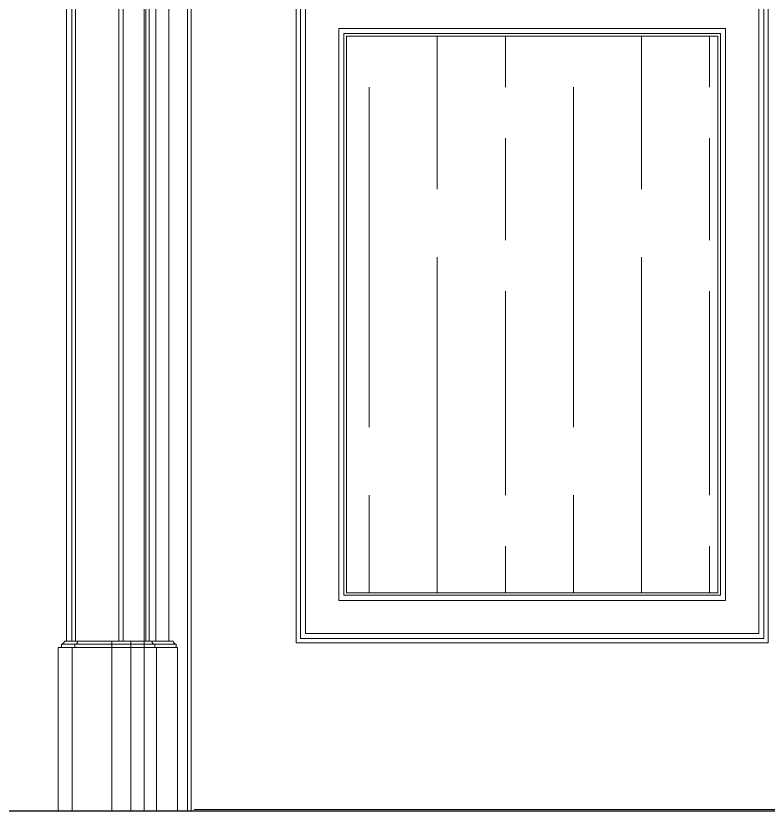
# Model space of a CAD drawing. Header units: inches. Extents: x -12478 to 399182, y -16583 to 525552.
# Drawn here: x 15957 to 16842, y 3 to 938 of the extents above; entities that cross this region are included whole.
import ezdxf

# ---------------------------------------------------------------- set-up
doc = ezdxf.new("R2010")
doc.units = ezdxf.units.IN
doc.header["$LTSCALE"] = 1000
doc.header["$MEASUREMENT"] = 0
doc.linetypes.add('HIDDEN2', pattern=[0.1875, 0.125, -0.0625])
for name, color, linetype in [('8', 8, 'Continuous'), ('Layer7', 8, 'Continuous'), ('WOOD', 23, 'Continuous')]:
    doc.layers.add(name, color=color, linetype=linetype)

# ---------------------------------------------------------------- blocks, each defined once
blk = doc.blocks.new('A$C296266e4')
at = {"layer": '8', "lineweight": 0}
h = blk.add_hatch(dxfattribs=at)
h.set_pattern_fill('GOST_WOOD', color=256, scale=40)
h.set_pattern_definition([(90, (386452.5, 119014.2), (-240, -1e-14), [400, -80]), (90, (386372.5, 118934.2), (-240, -1e-14), [240, -60, 120, -60]), (90, (386292.5, 118814.2), (-240, -1e-14), [400, -80])])
h.paths.add_polyline_path([(339, 912), (831, 912), (831, 257), (339, 257)])
at = {"layer": 'Layer7', "linetype": 'HIDDEN2', "lineweight": 0, "ltscale": 30, "elevation": 0}
blk.add_lwpolyline([(101.32, 0), (101.32, 2600), (1010, 2600), (1010, 0)], dxfattribs=at)
at = {"layer": 'WOOD', "lineweight": 0}
for p, q in [((63.13, 0, 0), (63.13, 200, 0)), ((85.53, 0, 0), (85.53, 200, 0)), ((138.86, 196.46, 0), (3.79, 196.46, 0)), ((3.79, 192.46, 0), (138.86, 192.46, 0)), ((16.42, 0, 0), (16.39, 192.45, 0)), ((115.77, 0, 0), (115.74, 192.47, 0)), ((1111.32, 0, 0), (13.68, 0, 0))]:
    blk.add_line(p, q, dxfattribs=at)
at = {"layer": 'WOOD', "lineweight": 0, "elevation": 0}
for points in [[(10, 200), (10, 2691.32), (941.32, 2691.32)], [(16.02, 200), (16.02, 2685.31), (941.32, 2685.31)], [(20.42, 200), (20.42, 2680.91), (941.32, 2680.91)], [(71.49, 200), (71.49, 2629.83), (941.32, 2629.83)], [(76.45, 200), (76.45, 2624.87), (941.32, 2624.87)], [(103.01, 200), (103.01, 2598.31), (941.32, 2598.31)], [(107, 200), (107, 2594.32), (941.32, 2594.32)], [(115, 200), (115, 2586.32), (941.32, 2586.32)], [(130, 200), (130, 2571.32), (941.32, 2571.32)], [(152.33, 0), (152.33, 2548.99), (941.32, 2548.99)], [(156.32, 0), (156.32, 2545), (941.32, 2545)], [(160, 2), (955, 2)]]:
    blk.add_lwpolyline(points, dxfattribs=at)
for points in [[(280, 198), (835, 198), (835, 2498), (280, 2498)], [(285, 203), (830, 203), (830, 2493), (285, 2493)], [(291, 209), (824, 209), (824, 2487), (291, 2487)], [(785, 248), (785, 921), (330, 921), (330, 248)], [(779.02, 253.98), (779.02, 915.01), (335.99, 915.01), (335.99, 253.98)], [(776, 257), (776, 912), (339, 912), (339, 257)]]:
    blk.add_lwpolyline(points, close=True, dxfattribs=at)
for points in [[(0, 0), (0, 0), (0, 192.46), (3.79, 192.46), (3.79, 196.46, 0.423814), (7.32, 200), (7.32, 200), (135.32, 200, 0.430156), (138.86, 196.46), (138.86, 192.46), (140.25, 192.46), (140.25, 0), (0, 0)], [(16.39, 192.45), (19.45, 192.44), (19.45, 196.45, 0.454305), (22.99, 199.99), (27, 199.99)], [(117.64, 192.45), (113.85, 192.44), (113.85, 196.45, -0.454305), (110.31, 199.99), (106.31, 199.99)]]:
    blk.add_lwpolyline(points, format="xyb", dxfattribs=at)

msp = doc.modelspace()

# ---------------------------------------------------------------- linework, layer by layer
at = {"layer": '8', "color": 1}
msp.add_lwpolyline([(-19.22, 14341.63), (18611.5, 14341.63), (18611.5, 2.54), (-19.22, 2.54)], close=True, dxfattribs=at)

# ---------------------------------------------------------------- block references
at = {"color": 8}
msp.add_blockref('A$C296266e4', (16006.65, 2.54, 0), dxfattribs=at)

doc.saveas('drawing.dxf')
